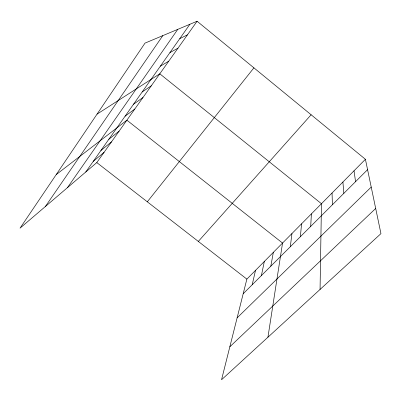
<?xml version="1.0" encoding="UTF-8"?>
<svg xmlns="http://www.w3.org/2000/svg" width="401" height="401" viewBox="0 0 401 401"><rect width="100%" height="100%" fill="white"/><g stroke="black" fill="none" stroke-linecap="round" stroke-linejoin="round"><path stroke-width="0.6" d="M320.058 289.447L321.457 203.723L159.798 73.799L97.032 114.15M310.695 226.405L311.402 213.883M300.374 236.695L301.567 223.823M290.299 246.75L291.953 233.542M267.938 337.226L282.545 243.051L126.891 120.175L56.21 174.605M270.815 266.184L273.337 252.359M261.402 275.572L264.324 261.467M252.194 284.76L255.507 270.384M365.411 159.287L246.866 279.116L221.542 379.757L380.95 233.623L365.411 159.287L197.091 21.243L145.002 43.118L20.05 228.149L96.796 162.585L197.091 21.243M45.378 206.51L162.791 35.649M67.423 187.678L177.783 29.353M85.734 172.039L189.904 24.26M147.312 201.808L253.913 67.844M198.325 241.422L311.126 114.766M243.186 293.748L367.582 169.663M237.116 317.868L371.221 187.077M229.843 346.765L375.692 208.465M93.243 161.382L104.075 152.33M100.927 150.485L111.513 141.844M108.786 139.332L119.117 131.132M125.067 116.235L134.836 108.977M133.503 104.27L142.967 97.518M142.144 92.014L151.287 85.794M160.345 66.19L168.781 61.137M169.944 52.576L177.984 48.17M179.793 38.606L187.417 34.872M96.796 162.585L246.866 279.116M354.023 170.801L355.557 181.653M342.91 182.034L343.837 193.347M332.053 193.006L332.404 204.746"/></g></svg>
